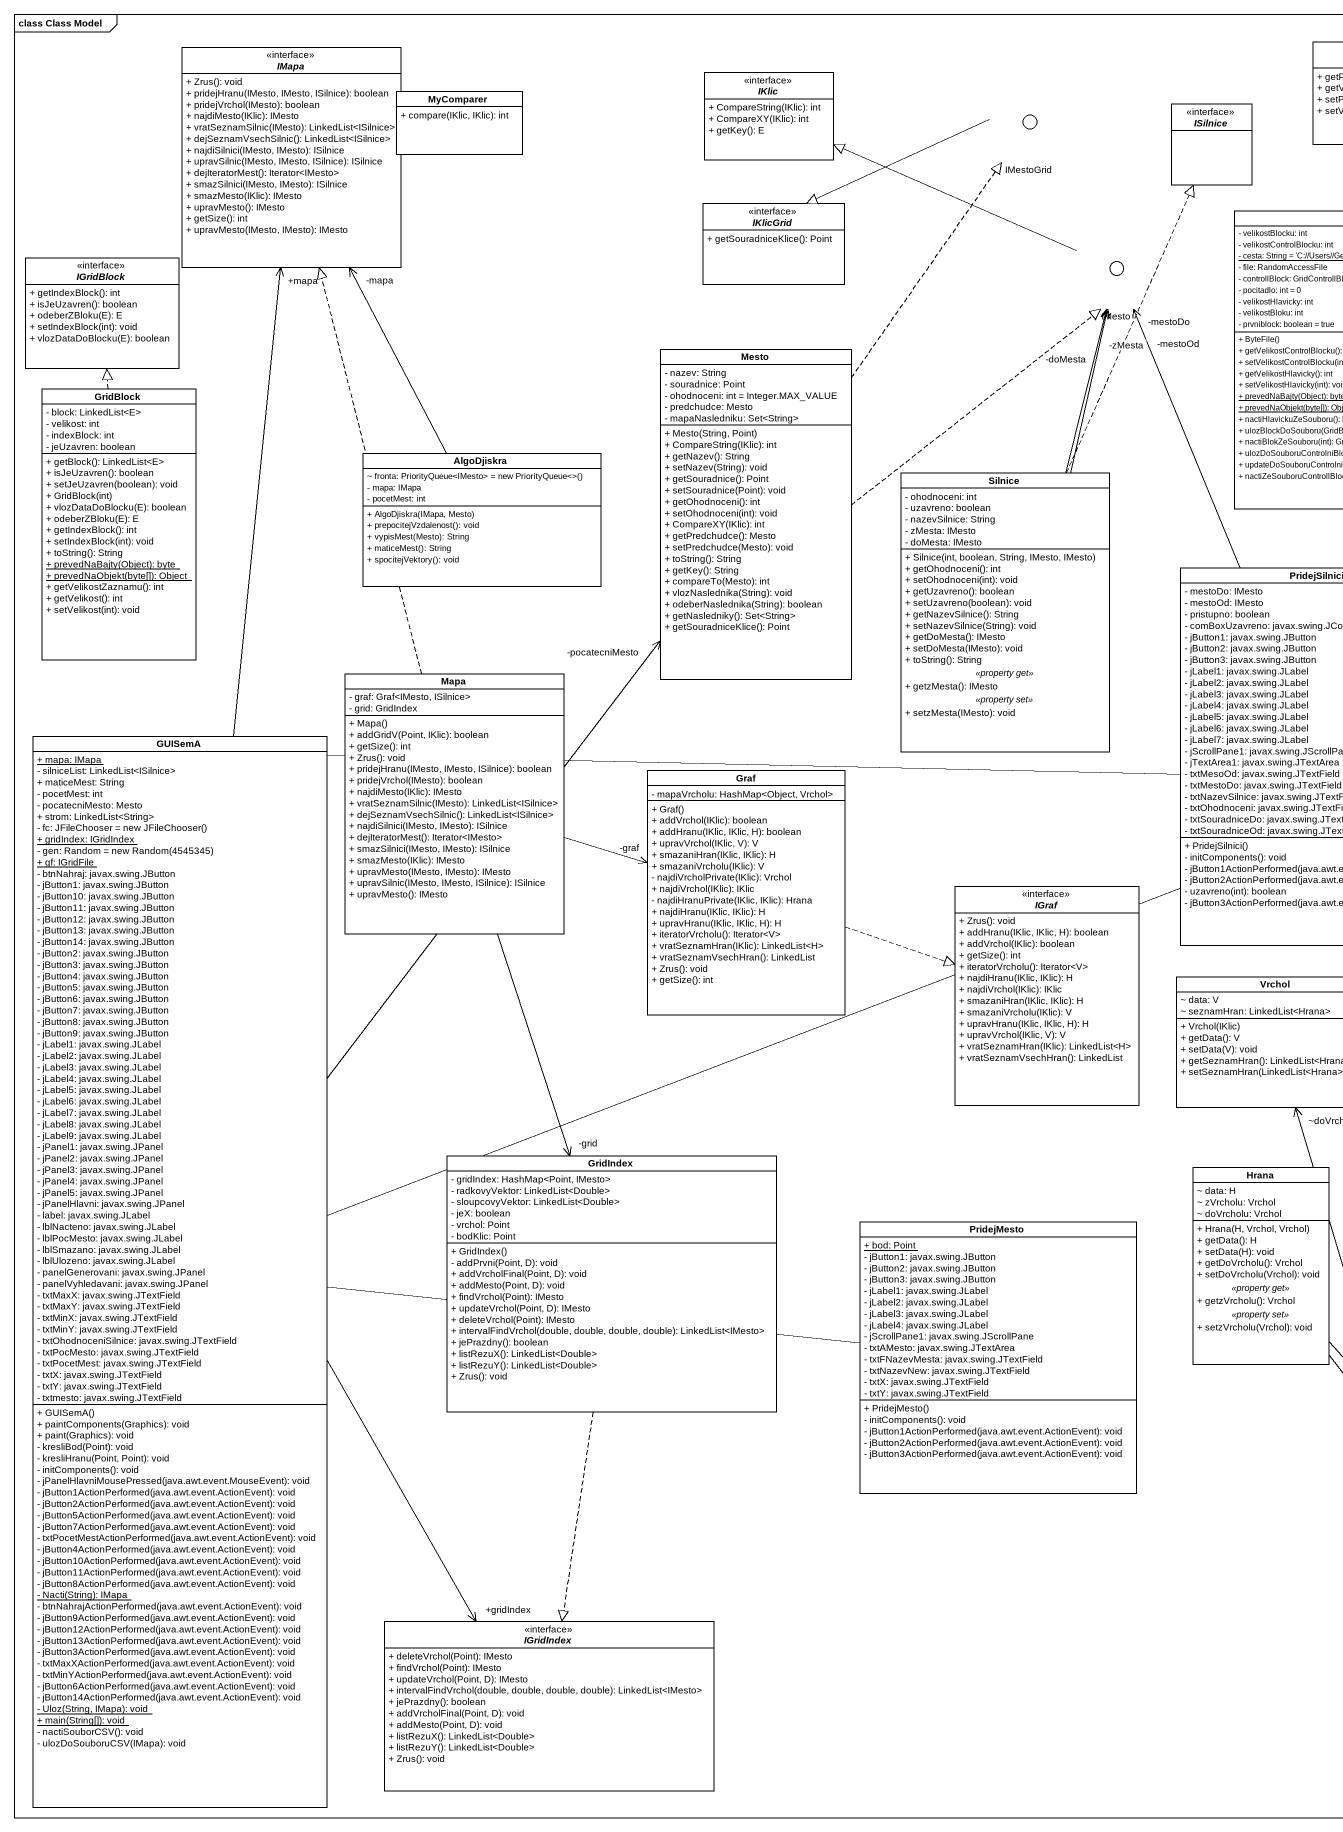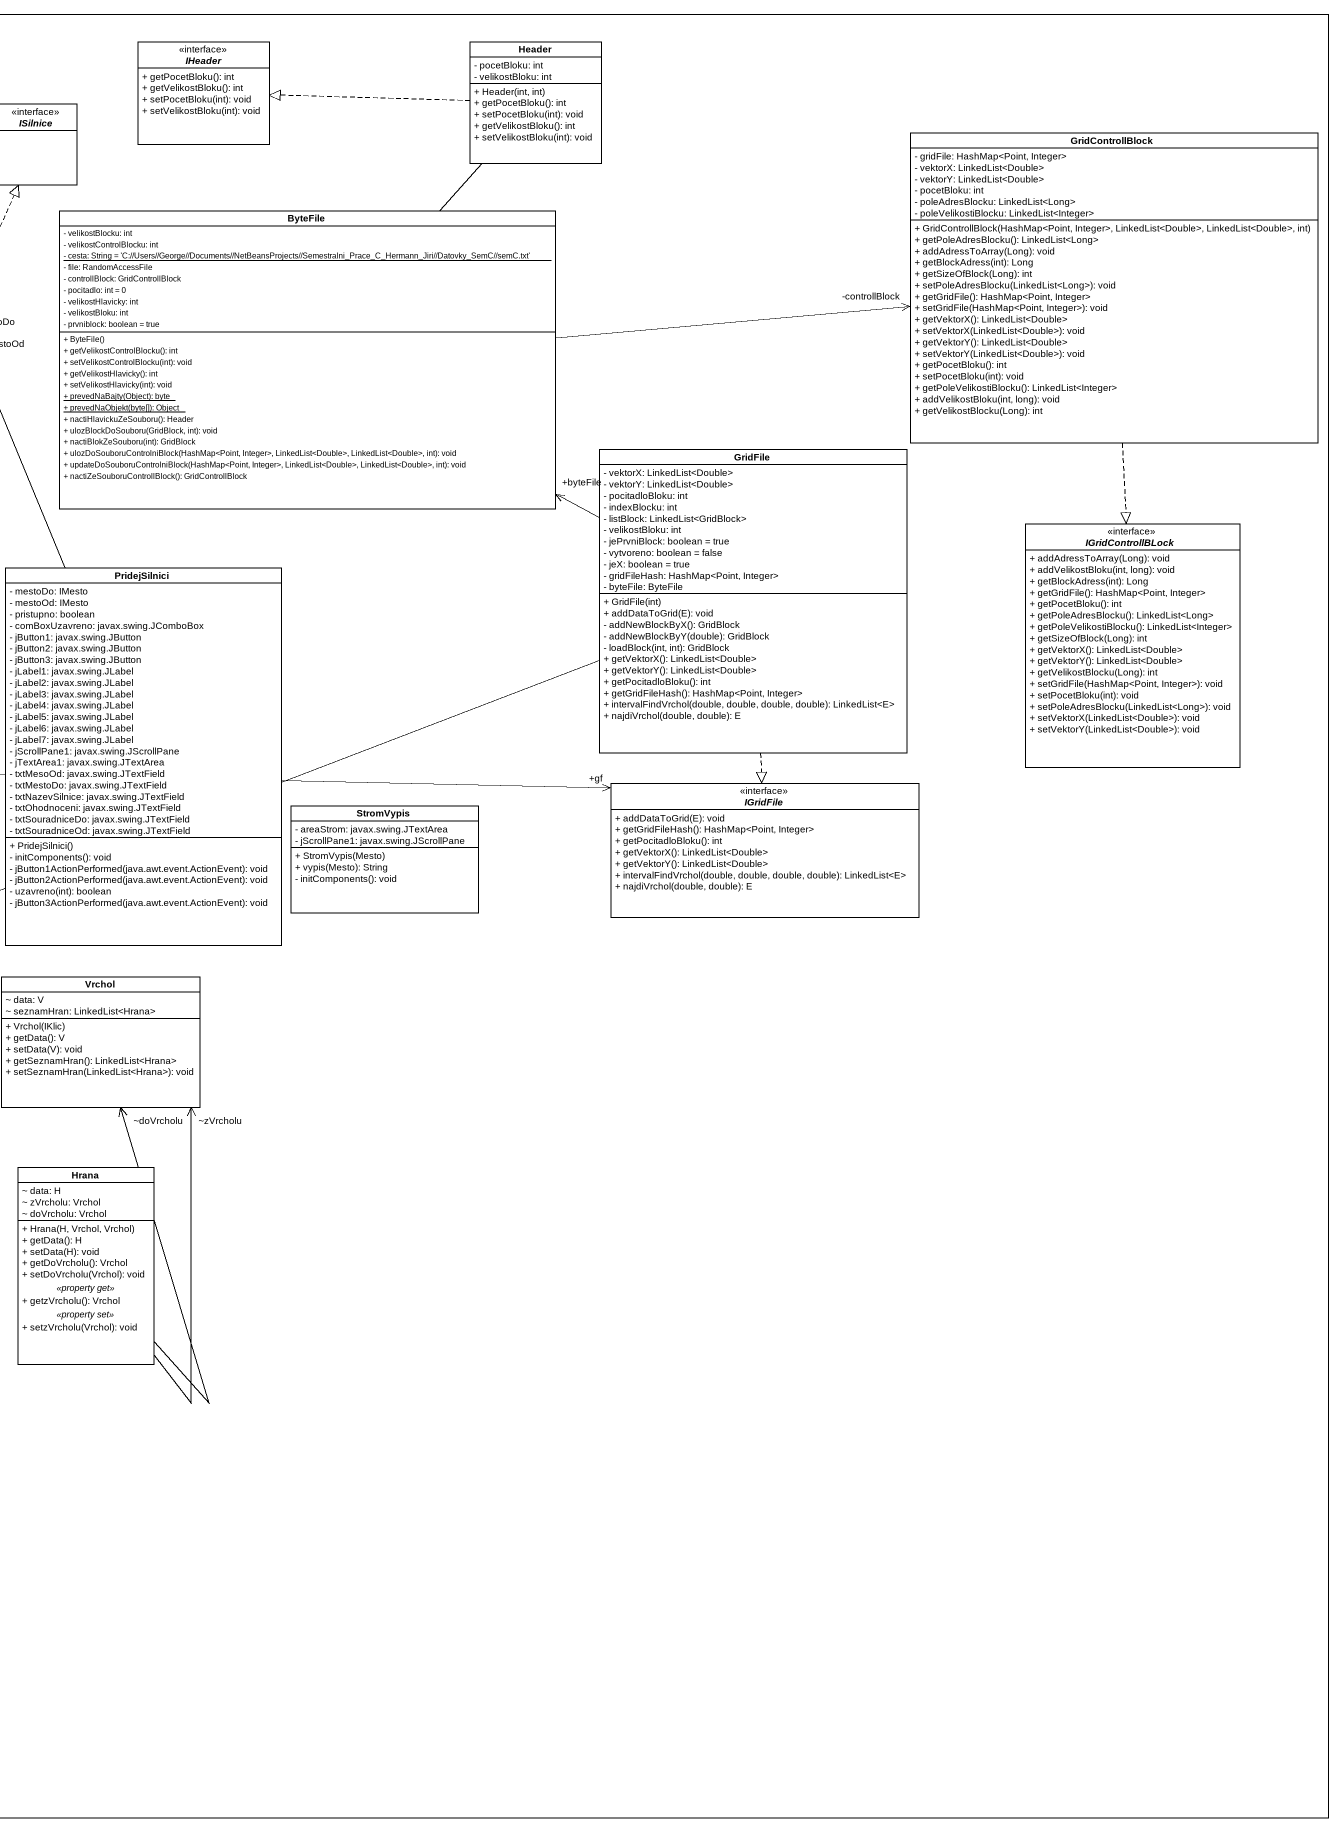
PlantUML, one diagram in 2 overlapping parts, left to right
@startuml
mainframe class Class Model
allowmixing
hide circle
hide empty members
skinparam classAttributeIconSize 0
interface IMapa <<interface>> {
  + Zrus(): void
  + pridejHranu(IMesto, IMesto, ISilnice): boolean
  + pridejVrchol(IMesto): boolean
  + najdiMesto(IKlic): IMesto
  + vratSeznamSilnic(IMesto): LinkedList<ISilnice>
  + dejSeznamVsechSilnic(): LinkedList<ISilnice>
  + najdiSilnici(IMesto, IMesto): ISilnice
  + upravSilnic(IMesto, IMesto, ISilnice): ISilnice
  + dejIteratorMest(): Iterator<IMesto>
  + smazSilnici(IMesto, IMesto): ISilnice
  + smazMesto(IKlic): IMesto
  + upravMesto(): IMesto
  + getSize(): int
  + upravMesto(IMesto, IMesto): IMesto
}
interface IHeader <<interface>> {
  + getPocetBloku(): int
  + getVelikostBloku(): int
  + setPocetBloku(int): void
  + setVelikostBloku(int): void
}
class "Header" as Header_ {
  - pocetBloku: int
  - velikostBloku: int
  + Header(int, int)
  + getPocetBloku(): int
  + setPocetBloku(int): void
  + getVelikostBloku(): int
  + setVelikostBloku(int): void
}
class MyComparer {
  + compare(IKlic, IKlic): int
}
interface IKlic <<interface>> {
  + CompareString(IKlic): int
  + CompareXY(IKlic): int
  + getKey(): E
}
() IMestoGrid <<interface>>
interface ISilnice <<interface>>
class GridControllBlock {
  - gridFile: HashMap<Point, Integer>
  - vektorX: LinkedList<Double>
  - vektorY: LinkedList<Double>
  - pocetBloku: int
  - poleAdresBlocku: LinkedList<Long>
  - poleVelikostiBlocku: LinkedList<Integer>
  + GridControllBlock(HashMap<Point, Integer>, LinkedList<Double>, LinkedList<Double>, int)
  + getPoleAdresBlocku(): LinkedList<Long>
  + addAdressToArray(Long): void
  + getBlockAdress(int): Long
  + getSizeOfBlock(Long): int
  + setPoleAdresBlocku(LinkedList<Long>): void
  + getGridFile(): HashMap<Point, Integer>
  + setGridFile(HashMap<Point, Integer>): void
  + getVektorX(): LinkedList<Double>
  + setVektorX(LinkedList<Double>): void
  + getVektorY(): LinkedList<Double>
  + setVektorY(LinkedList<Double>): void
  + getPocetBloku(): int
  + setPocetBloku(int): void
  + getPoleVelikostiBlocku(): LinkedList<Integer>
  + addVelikostBloku(int, long): void
  + getVelikostBlocku(Long): int
}
interface IKlicGrid <<interface>> {
  + getSouradniceKlice(): Point
}
class ByteFile {
  - velikostBlocku: int
  - velikostControlBlocku: int
  {static} - cesta: String = 'C:~//Users~//George~//Documents~//NetBeansProjects~//Semestralni_Prace_C_Hermann_Jiri~//Datovky_SemC~//semC.txt'
  - file: RandomAccessFile
  - controllBlock: GridControllBlock
  - pocitadlo: int = 0
  - velikostHlavicky: int
  - velikostBloku: int
  - prvniblock: boolean = true
  + ByteFile()
  + getVelikostControlBlocku(): int
  + setVelikostControlBlocku(int): void
  + getVelikostHlavicky(): int
  + setVelikostHlavicky(int): void
  {static} + prevedNaBajty(Object): byte
  {static} + prevedNaObjekt(byte[]): Object
  + nactiHlavickuZeSouboru(): Header
  + ulozBlockDoSouboru(GridBlock, int): void
  + nactiBlokZeSouboru(int): GridBlock
  + ulozDoSouboruControlniBlock(HashMap<Point, Integer>, LinkedList<Double>, LinkedList<Double>, int): void
  + updateDoSouboruControlniBlock(HashMap<Point, Integer>, LinkedList<Double>, LinkedList<Double>, int): void
  + nactiZeSouboruControllBlock(): GridControllBlock
}
interface IGridBlock <<interface>> {
  + getIndexBlock(): int
  + isJeUzavren(): boolean
  + odeberZBloku(E): E
  + setIndexBlock(int): void
  + vlozDataDoBlocku(E): boolean
}
() IMesto <<interface>>
class Mesto {
  - nazev: String
  - souradnice: Point
  - ohodnoceni: int = Integer.MAX_VALUE
  - predchudce: Mesto
  - mapaNasledniku: Set<String>
  + Mesto(String, Point)
  + CompareString(IKlic): int
  + getNazev(): String
  + setNazev(String): void
  + getSouradnice(): Point
  + setSouradnice(Point): void
  + getOhodnoceni(): int
  + setOhodnoceni(int): void
  + CompareXY(IKlic): int
  + getPredchudce(): Mesto
  + setPredchudce(Mesto): void
  + toString(): String
  + getKey(): String
  + compareTo(Mesto): int
  + vlozNaslednika(String): void
  + odeberNaslednika(String): boolean
  + getNasledniky(): Set<String>
  + getSouradniceKlice(): Point
}
class GridBlock {
  - block: LinkedList<E>
  - velikost: int
  - indexBlock: int
  - jeUzavren: boolean
  + getBlock(): LinkedList<E>
  + isJeUzavren(): boolean
  + setJeUzavren(boolean): void
  + GridBlock(int)
  + vlozDataDoBlocku(E): boolean
  + odeberZBloku(E): E
  + getIndexBlock(): int
  + setIndexBlock(int): void
  + toString(): String
  {static} + prevedNaBajty(Object): byte
  {static} + prevedNaObjekt(byte[]): Object
  + getVelikostZaznamu(): int
  + getVelikost(): int
  + setVelikost(int): void
}
class AlgoDjiskra {
  {field} ~ fronta: PriorityQueue<IMesto> = new PriorityQueue<>()
  - mapa: IMapa
  - pocetMest: int
  + AlgoDjiskra(IMapa, Mesto)
  + prepocitejVzdalenost(): void
  + vypisMest(Mesto): String
  + maticeMest(): String
  + spocitejVektory(): void
}
class GridFile {
  - vektorX: LinkedList<Double>
  - vektorY: LinkedList<Double>
  - pocitadloBloku: int
  - indexBlocku: int
  - listBlock: LinkedList<GridBlock>
  - velikostBloku: int
  - jePrvniBlock: boolean = true
  - vytvoreno: boolean = false
  - jeX: boolean = true
  - gridFileHash: HashMap<Point, Integer>
  - byteFile: ByteFile
  + GridFile(int)
  + addDataToGrid(E): void
  - addNewBlockByX(): GridBlock
  - addNewBlockByY(double): GridBlock
  - loadBlock(int, int): GridBlock
  + getVektorX(): LinkedList<Double>
  + getVektorY(): LinkedList<Double>
  + getPocitadloBloku(): int
  + getGridFileHash(): HashMap<Point, Integer>
  + intervalFindVrchol(double, double, double, double): LinkedList<E>
  + najdiVrchol(double, double): E
}
class Silnice {
  - ohodnoceni: int
  - uzavreno: boolean
  - nazevSilnice: String
  - zMesta: IMesto
  - doMesta: IMesto
  --
  + Silnice(int, boolean, String, IMesto, IMesto)
  + getOhodnoceni(): int
  + setOhodnoceni(int): void
  + getUzavreno(): boolean
  + setUzavreno(boolean): void
  + getNazevSilnice(): String
  + setNazevSilnice(String): void
  + getDoMesta(): IMesto
  + setDoMesta(IMesto): void
  + toString(): String
  .. <<property get>> ..
  + getzMesta(): IMesto
  .. <<property set>> ..
  + setzMesta(IMesto): void
}
interface IGridControllBLock <<interface>> {
  + addAdressToArray(Long): void
  + addVelikostBloku(int, long): void
  + getBlockAdress(int): Long
  + getGridFile(): HashMap<Point, Integer>
  + getPocetBloku(): int
  + getPoleAdresBlocku(): LinkedList<Long>
  + getPoleVelikostiBlocku(): LinkedList<Integer>
  + getSizeOfBlock(Long): int
  + getVektorX(): LinkedList<Double>
  + getVektorY(): LinkedList<Double>
  + getVelikostBlocku(Long): int
  + setGridFile(HashMap<Point, Integer>): void
  + setPocetBloku(int): void
  + setPoleAdresBlocku(LinkedList<Long>): void
  + setVektorX(LinkedList<Double>): void
  + setVektorY(LinkedList<Double>): void
}
class PridejSilnici {
  - mestoDo: IMesto
  - mestoOd: IMesto
  - pristupno: boolean
  - comBoxUzavreno: javax.swing.JComboBox
  - jButton1: javax.swing.JButton
  - jButton2: javax.swing.JButton
  - jButton3: javax.swing.JButton
  - jLabel1: javax.swing.JLabel
  - jLabel2: javax.swing.JLabel
  - jLabel3: javax.swing.JLabel
  - jLabel4: javax.swing.JLabel
  - jLabel5: javax.swing.JLabel
  - jLabel6: javax.swing.JLabel
  - jLabel7: javax.swing.JLabel
  - jScrollPane1: javax.swing.JScrollPane
  - jTextArea1: javax.swing.JTextArea
  - txtMesoOd: javax.swing.JTextField
  - txtMestoDo: javax.swing.JTextField
  - txtNazevSilnice: javax.swing.JTextField
  - txtOhodnoceni: javax.swing.JTextField
  - txtSouradniceDo: javax.swing.JTextField
  - txtSouradniceOd: javax.swing.JTextField
  + PridejSilnici()
  - initComponents(): void
  - jButton1ActionPerformed(java.awt.event.ActionEvent): void
  - jButton2ActionPerformed(java.awt.event.ActionEvent): void
  - uzavreno(int): boolean
  - jButton3ActionPerformed(java.awt.event.ActionEvent): void
}
class Mapa {
  - graf: Graf<IMesto, ISilnice>
  - grid: GridIndex
  + Mapa()
  + addGridV(Point, IKlic): boolean
  + getSize(): int
  + Zrus(): void
  + pridejHranu(IMesto, IMesto, ISilnice): boolean
  + pridejVrchol(IMesto): boolean
  + najdiMesto(IKlic): IMesto
  + vratSeznamSilnic(IMesto): LinkedList<ISilnice>
  + dejSeznamVsechSilnic(): LinkedList<ISilnice>
  + najdiSilnici(IMesto, IMesto): ISilnice
  + dejIteratorMest(): Iterator<IMesto>
  + smazSilnici(IMesto, IMesto): ISilnice
  + smazMesto(IKlic): IMesto
  + upravMesto(IMesto, IMesto): IMesto
  + upravSilnic(IMesto, IMesto, ISilnice): ISilnice
  + upravMesto(): IMesto
}
class GUISemA {
  {static} + mapa: IMapa
  - silniceList: LinkedList<ISilnice>
  + maticeMest: String
  - pocetMest: int
  - pocatecniMesto: Mesto
  + strom: LinkedList<String>
  {field} - fc: JFileChooser = new JFileChooser()
  {static} + gridIndex: IGridIndex
  {field} - gen: Random = new Random(4545345)
  {static} + gf: IGridFile
  - btnNahraj: javax.swing.JButton
  - jButton1: javax.swing.JButton
  - jButton10: javax.swing.JButton
  - jButton11: javax.swing.JButton
  - jButton12: javax.swing.JButton
  - jButton13: javax.swing.JButton
  - jButton14: javax.swing.JButton
  - jButton2: javax.swing.JButton
  - jButton3: javax.swing.JButton
  - jButton4: javax.swing.JButton
  - jButton5: javax.swing.JButton
  - jButton6: javax.swing.JButton
  - jButton7: javax.swing.JButton
  - jButton8: javax.swing.JButton
  - jButton9: javax.swing.JButton
  - jLabel1: javax.swing.JLabel
  - jLabel2: javax.swing.JLabel
  - jLabel3: javax.swing.JLabel
  - jLabel4: javax.swing.JLabel
  - jLabel5: javax.swing.JLabel
  - jLabel6: javax.swing.JLabel
  - jLabel7: javax.swing.JLabel
  - jLabel8: javax.swing.JLabel
  - jLabel9: javax.swing.JLabel
  - jPanel1: javax.swing.JPanel
  - jPanel2: javax.swing.JPanel
  - jPanel3: javax.swing.JPanel
  - jPanel4: javax.swing.JPanel
  - jPanel5: javax.swing.JPanel
  - jPanelHlavni: javax.swing.JPanel
  - label: javax.swing.JLabel
  - lblNacteno: javax.swing.JLabel
  - lblPocMesto: javax.swing.JLabel
  - lblSmazano: javax.swing.JLabel
  - lblUlozeno: javax.swing.JLabel
  - panelGenerovani: javax.swing.JPanel
  - panelVyhledavani: javax.swing.JPanel
  - txtMaxX: javax.swing.JTextField
  - txtMaxY: javax.swing.JTextField
  - txtMinX: javax.swing.JTextField
  - txtMinY: javax.swing.JTextField
  - txtOhodnoceniSilnice: javax.swing.JTextField
  - txtPocMesto: javax.swing.JTextField
  - txtPocetMest: javax.swing.JTextField
  - txtX: javax.swing.JTextField
  - txtY: javax.swing.JTextField
  - txtmesto: javax.swing.JTextField
  + GUISemA()
  + paintComponents(Graphics): void
  + paint(Graphics): void
  - kresliBod(Point): void
  - kresliHranu(Point, Point): void
  - initComponents(): void
  - jPanelHlavniMousePressed(java.awt.event.MouseEvent): void
  - jButton1ActionPerformed(java.awt.event.ActionEvent): void
  - jButton2ActionPerformed(java.awt.event.ActionEvent): void
  - jButton5ActionPerformed(java.awt.event.ActionEvent): void
  - jButton7ActionPerformed(java.awt.event.ActionEvent): void
  - txtPocetMestActionPerformed(java.awt.event.ActionEvent): void
  - jButton4ActionPerformed(java.awt.event.ActionEvent): void
  - jButton10ActionPerformed(java.awt.event.ActionEvent): void
  - jButton11ActionPerformed(java.awt.event.ActionEvent): void
  - jButton8ActionPerformed(java.awt.event.ActionEvent): void
  {static} - Nacti(String): IMapa
  - btnNahrajActionPerformed(java.awt.event.ActionEvent): void
  - jButton9ActionPerformed(java.awt.event.ActionEvent): void
  - jButton12ActionPerformed(java.awt.event.ActionEvent): void
  - jButton13ActionPerformed(java.awt.event.ActionEvent): void
  - jButton3ActionPerformed(java.awt.event.ActionEvent): void
  - txtMaxXActionPerformed(java.awt.event.ActionEvent): void
  - txtMinYActionPerformed(java.awt.event.ActionEvent): void
  - jButton6ActionPerformed(java.awt.event.ActionEvent): void
  - jButton14ActionPerformed(java.awt.event.ActionEvent): void
  {static} - Uloz(String, IMapa): void
  {static} + main(String[]): void
  - nactiSouborCSV(): void
  - ulozDoSouboruCSV(IMapa): void
}
class Graf {
  - mapaVrcholu: HashMap<Object, Vrchol>
  + Graf()
  + addVrchol(IKlic): boolean
  + addHranu(IKlic, IKlic, H): boolean
  + upravVrchol(IKlic, V): V
  + smazaniHran(IKlic, IKlic): H
  + smazaniVrcholu(IKlic): V
  - najdiVrcholPrivate(IKlic): Vrchol
  + najdiVrchol(IKlic): IKlic
  - najdiHranuPrivate(IKlic, IKlic): Hrana
  + najdiHranu(IKlic, IKlic): H
  + upravHranu(IKlic, IKlic, H): H
  + iteratorVrcholu(): Iterator<V>
  + vratSeznamHran(IKlic): LinkedList<H>
  + vratSeznamVsechHran(): LinkedList
  + Zrus(): void
  + getSize(): int
}
interface IGridFile <<interface>> {
  + addDataToGrid(E): void
  + getGridFileHash(): HashMap<Point, Integer>
  + getPocitadloBloku(): int
  + getVektorX(): LinkedList<Double>
  + getVektorY(): LinkedList<Double>
  + intervalFindVrchol(double, double, double, double): LinkedList<E>
  + najdiVrchol(double, double): E
}
class StromVypis {
  - areaStrom: javax.swing.JTextArea
  - jScrollPane1: javax.swing.JScrollPane
  + StromVypis(Mesto)
  + vypis(Mesto): String
  - initComponents(): void
}
interface IGraf <<interface>> {
  + Zrus(): void
  + addHranu(IKlic, IKlic, H): boolean
  + addVrchol(IKlic): boolean
  + getSize(): int
  + iteratorVrcholu(): Iterator<V>
  + najdiHranu(IKlic, IKlic): H
  + najdiVrchol(IKlic): IKlic
  + smazaniHran(IKlic, IKlic): H
  + smazaniVrcholu(IKlic): V
  + upravHranu(IKlic, IKlic, H): H
  + upravVrchol(IKlic, V): V
  + vratSeznamHran(IKlic): LinkedList<H>
  + vratSeznamVsechHran(): LinkedList
}
class Vrchol {
  ~ data: V
  ~ seznamHran: LinkedList<Hrana>
  + Vrchol(IKlic)
  + getData(): V
  + setData(V): void
  + getSeznamHran(): LinkedList<Hrana>
  + setSeznamHran(LinkedList<Hrana>): void
}
class GridIndex {
  - gridIndex: HashMap<Point, IMesto>
  - radkovyVektor: LinkedList<Double>
  - sloupcovyVektor: LinkedList<Double>
  - jeX: boolean
  - vrchol: Point
  - bodKlic: Point
  + GridIndex()
  - addPrvni(Point, D): void
  + addVrcholFinal(Point, D): void
  + addMesto(Point, D): void
  + findVrchol(Point): IMesto
  + updateVrchol(Point, D): IMesto
  + deleteVrchol(Point): IMesto
  + intervalFindVrchol(double, double, double, double): LinkedList<IMesto>
  + jePrazdny(): boolean
  + listRezuX(): LinkedList<Double>
  + listRezuY(): LinkedList<Double>
  + Zrus(): void
}
class Hrana {
  ~ data: H
  ~ zVrcholu: Vrchol
  ~ doVrcholu: Vrchol
  --
  + Hrana(H, Vrchol, Vrchol)
  + getData(): H
  + setData(H): void
  + getDoVrcholu(): Vrchol
  + setDoVrcholu(Vrchol): void
  .. <<property get>> ..
  + getzVrcholu(): Vrchol
  .. <<property set>> ..
  + setzVrcholu(Vrchol): void
}
class PridejMesto {
  {static} + bod: Point
  - jButton1: javax.swing.JButton
  - jButton2: javax.swing.JButton
  - jButton3: javax.swing.JButton
  - jLabel1: javax.swing.JLabel
  - jLabel2: javax.swing.JLabel
  - jLabel3: javax.swing.JLabel
  - jLabel4: javax.swing.JLabel
  - jScrollPane1: javax.swing.JScrollPane
  - txtAMesto: javax.swing.JTextArea
  - txtFNazevMesta: javax.swing.JTextField
  - txtNazevNew: javax.swing.JTextField
  - txtX: javax.swing.JTextField
  - txtY: javax.swing.JTextField
  + PridejMesto()
  - initComponents(): void
  - jButton1ActionPerformed(java.awt.event.ActionEvent): void
  - jButton2ActionPerformed(java.awt.event.ActionEvent): void
  - jButton3ActionPerformed(java.awt.event.ActionEvent): void
}
interface IGridIndex <<interface>> {
  + deleteVrchol(Point): IMesto
  + findVrchol(Point): IMesto
  + updateVrchol(Point, D): IMesto
  + intervalFindVrchol(double, double, double, double): LinkedList<IMesto>
  + jePrazdny(): boolean
  + addVrcholFinal(Point, D): void
  + addMesto(Point, D): void
  + listRezuX(): LinkedList<Double>
  + listRezuY(): LinkedList<Double>
  + Zrus(): void
}
Header_ .left.|> IHeader
Header_ -- ByteFile
IMestoGrid -left-|> IKlicGrid
GridControllBlock ..|> IGridControllBLock
ByteFile -right-> "-controllBlock" GridControllBlock
IMesto -left-|> IKlic
Mesto .up.|> IMestoGrid
Mesto .up.|> IMesto
GridBlock .up.|> IGridBlock
AlgoDjiskra -up-> "-mapa" IMapa
GridFile -left-> "+byteFile" ByteFile
GridFile ..|> IGridFile
Silnice .up.|> ISilnice
Silnice -up-> "-doMesta" IMesto
Silnice -up-> "-zMesta" IMesto
PridejSilnici -up-> "-mestoDo" IMesto
PridejSilnici -up-> "-mestoOd" IMesto
Mapa .up.|> IMapa
Mapa -right-> "-graf" Graf
Mapa --> "-grid" GridIndex
GUISemA -up-> "+mapa" IMapa
GUISemA -up-> "-pocatecniMesto" Mesto
GUISemA -right- GridFile
GUISemA -right-> "+gf" IGridFile
GUISemA --> "+gridIndex" IGridIndex
Graf .right.|> IGraf
GridIndex ..|> IGridIndex
Hrana -up-> "~doVrcholu" Vrchol
Hrana -up-> "~zVrcholu" Vrchol
PridejMesto -left- GUISemA
@enduml
